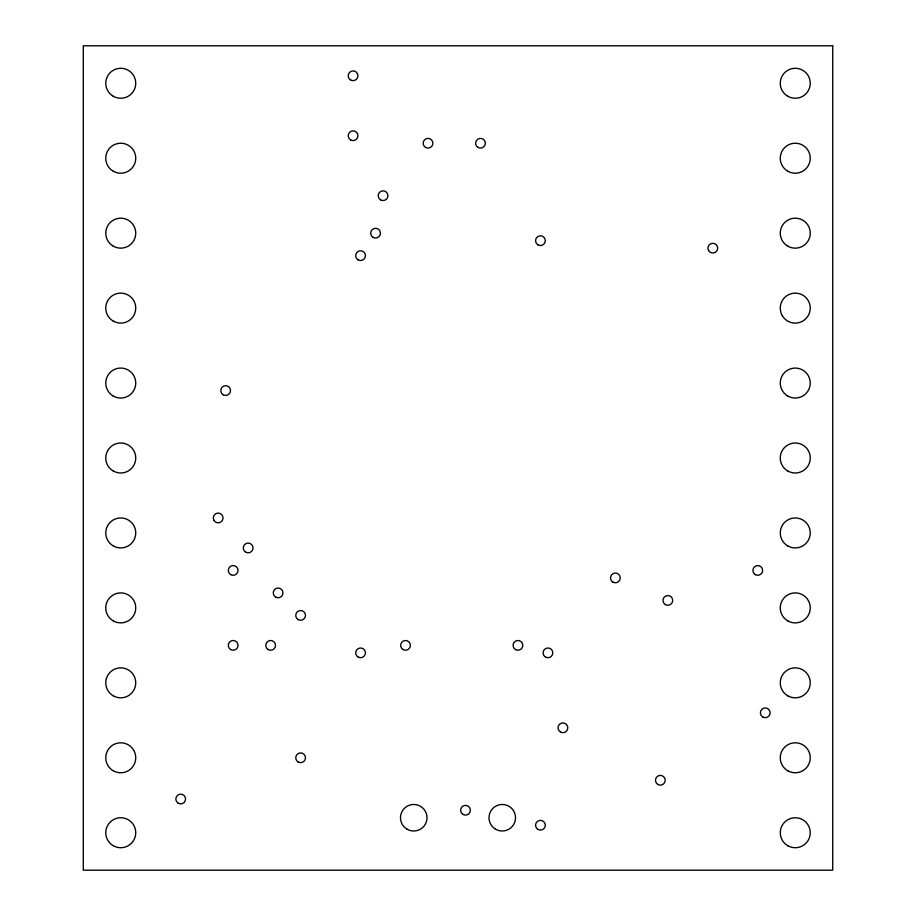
<?xml version="1.0" encoding="UTF-8"?>
<svg xmlns="http://www.w3.org/2000/svg" width="916" height="916" viewBox="0 0 916 916"><rect width="100%" height="100%" fill="white"/><g stroke="black" fill="none" stroke-linecap="round" stroke-linejoin="round"><path stroke-width="1.37" d="M832.724 45.8L83.276 45.8L83.276 870.2L832.724 870.2L832.724 45.8M495.625 829.232A13.282 13.282 0 0 0 515.536 817.736A13.282 13.282 0 0 0 495.625 806.24A13.282 13.282 0 0 0 495.625 829.232M407.105 829.232A13.282 13.282 0 0 0 427.016 817.736A13.282 13.282 0 0 0 407.105 806.24A13.282 13.282 0 0 0 407.105 829.232M298.181 761.998A4.866 4.866 0 0 0 305.486 757.784A4.866 4.866 0 0 0 298.181 753.57A4.866 4.866 0 0 0 298.181 761.998M230.729 574.63A4.866 4.866 0 0 0 238.034 570.416A4.866 4.866 0 0 0 230.729 566.202A4.866 4.866 0 0 0 230.729 574.63M223.229 394.762A4.866 4.866 0 0 0 230.534 390.548A4.866 4.866 0 0 0 223.229 386.334A4.866 4.866 0 0 0 223.229 394.762M298.181 619.605A4.866 4.866 0 0 0 305.486 615.38A4.866 4.866 0 0 0 298.181 611.167A4.866 4.866 0 0 0 298.181 619.605M358.133 259.869A4.866 4.866 0 0 0 365.438 255.644A4.866 4.866 0 0 0 358.133 251.431A4.866 4.866 0 0 0 358.133 259.869M380.621 199.906A4.866 4.866 0 0 0 387.926 195.692A4.866 4.866 0 0 0 380.621 191.478A4.866 4.866 0 0 0 380.621 199.906M478.049 147.442A4.866 4.866 0 0 0 485.354 143.228A4.866 4.866 0 0 0 478.049 139.014A4.866 4.866 0 0 0 478.049 147.442M350.645 139.953A4.866 4.866 0 0 0 357.95 135.74A4.866 4.866 0 0 0 350.645 131.515A4.866 4.866 0 0 0 350.645 139.953M350.645 79.99A4.866 4.866 0 0 0 357.95 75.776A4.866 4.866 0 0 0 350.645 71.562A4.866 4.866 0 0 0 350.645 79.99M463.061 814.461A4.866 4.866 0 0 0 470.366 810.248A4.866 4.866 0 0 0 463.061 806.023A4.866 4.866 0 0 0 463.061 814.461M762.845 717.033A4.866 4.866 0 0 0 770.15 712.82A4.866 4.866 0 0 0 762.845 708.595A4.866 4.866 0 0 0 762.845 717.033M755.345 574.63A4.866 4.866 0 0 0 762.65 570.416A4.866 4.866 0 0 0 755.345 566.202A4.866 4.866 0 0 0 755.345 574.63M538.001 244.87A4.866 4.866 0 0 0 545.306 240.656A4.866 4.866 0 0 0 538.001 236.442A4.866 4.866 0 0 0 538.001 244.87M425.585 147.442A4.866 4.866 0 0 0 432.89 143.228A4.866 4.866 0 0 0 425.585 139.014A4.866 4.866 0 0 0 425.585 147.442M708.595 250.583A4.866 4.866 0 0 0 717.033 250.583A4.866 4.866 0 0 0 712.82 243.29A4.866 4.866 0 0 0 708.595 250.583M515.525 649.581A4.866 4.866 0 0 0 522.83 645.368A4.866 4.866 0 0 0 515.525 641.143A4.866 4.866 0 0 0 515.525 649.581M545.501 657.07A4.866 4.866 0 0 0 552.806 652.856A4.866 4.866 0 0 0 545.501 648.643A4.866 4.866 0 0 0 545.501 657.07M538.001 829.449A4.866 4.866 0 0 0 545.306 825.236A4.866 4.866 0 0 0 538.001 821.011A4.866 4.866 0 0 0 538.001 829.449M403.109 649.581A4.866 4.866 0 0 0 410.402 645.368A4.866 4.866 0 0 0 403.109 641.143A4.866 4.866 0 0 0 403.109 649.581M665.417 604.617A4.866 4.866 0 0 0 672.71 600.392A4.866 4.866 0 0 0 665.417 596.179A4.866 4.866 0 0 0 665.417 604.617M245.717 552.153A4.866 4.866 0 0 0 253.022 547.94A4.866 4.866 0 0 0 245.717 543.715A4.866 4.866 0 0 0 245.717 552.153M213.955 520.391A4.866 4.866 0 0 0 222.393 520.391A4.866 4.866 0 0 0 218.18 513.086A4.866 4.866 0 0 0 213.955 520.391M275.693 597.118A4.866 4.866 0 0 0 282.998 592.904A4.866 4.866 0 0 0 275.693 588.69A4.866 4.866 0 0 0 275.693 597.118M373.121 237.381A4.866 4.866 0 0 0 380.426 233.168A4.866 4.866 0 0 0 373.121 228.943A4.866 4.866 0 0 0 373.121 237.381M178.265 803.217A4.866 4.866 0 0 0 185.57 799.004A4.866 4.866 0 0 0 178.265 794.79A4.866 4.866 0 0 0 178.265 803.217M657.917 784.485A4.866 4.866 0 0 0 665.222 780.26A4.866 4.866 0 0 0 657.917 776.047A4.866 4.866 0 0 0 657.917 784.485M230.729 649.581A4.866 4.866 0 0 0 238.034 645.368A4.866 4.866 0 0 0 230.729 641.143A4.866 4.866 0 0 0 230.729 649.581M358.133 657.07A4.866 4.866 0 0 0 365.438 652.856A4.866 4.866 0 0 0 358.133 648.643A4.866 4.866 0 0 0 358.133 657.07M268.205 649.581A4.866 4.866 0 0 0 275.51 645.368A4.866 4.866 0 0 0 268.205 641.143A4.866 4.866 0 0 0 268.205 649.581M560.489 732.021A4.866 4.866 0 0 0 567.794 727.808A4.866 4.866 0 0 0 560.489 723.583A4.866 4.866 0 0 0 560.489 732.021M612.953 582.129A4.866 4.866 0 0 0 620.258 577.916A4.866 4.866 0 0 0 612.953 573.691A4.866 4.866 0 0 0 612.953 582.129M787.76 96.249A14.988 14.988 0 0 0 810.248 83.276A14.988 14.988 0 0 0 787.76 70.292A14.988 14.988 0 0 0 787.76 96.249M787.76 171.2A14.988 14.988 0 0 0 810.248 158.216A14.988 14.988 0 0 0 787.76 145.232A14.988 14.988 0 0 0 787.76 171.2M787.76 246.141A14.988 14.988 0 0 0 810.248 233.168A14.988 14.988 0 0 0 787.76 220.184A14.988 14.988 0 0 0 787.76 246.141M782.275 315.608A14.988 14.988 0 0 0 808.233 315.608A14.988 14.988 0 0 0 795.26 293.12A14.988 14.988 0 0 0 782.275 315.608M787.76 396.033A14.988 14.988 0 0 0 810.248 383.06A14.988 14.988 0 0 0 787.76 370.075A14.988 14.988 0 0 0 787.76 396.033M787.76 470.984A14.988 14.988 0 0 0 810.248 458A14.988 14.988 0 0 0 787.76 445.016A14.988 14.988 0 0 0 787.76 470.984M787.76 545.925A14.988 14.988 0 0 0 810.248 532.94A14.988 14.988 0 0 0 787.76 519.967A14.988 14.988 0 0 0 787.76 545.925M787.76 620.876A14.988 14.988 0 0 0 810.248 607.892A14.988 14.988 0 0 0 787.76 594.908A14.988 14.988 0 0 0 787.76 620.876M787.76 695.817A14.988 14.988 0 0 0 810.248 682.832A14.988 14.988 0 0 0 787.76 669.859A14.988 14.988 0 0 0 787.76 695.817M787.76 770.768A14.988 14.988 0 0 0 810.248 757.784A14.988 14.988 0 0 0 787.76 744.8A14.988 14.988 0 0 0 787.76 770.768M787.76 845.708A14.988 14.988 0 0 0 810.248 832.724A14.988 14.988 0 0 0 787.76 819.751A14.988 14.988 0 0 0 787.76 845.708M113.252 96.249A14.988 14.988 0 0 0 135.74 83.276A14.988 14.988 0 0 0 113.252 70.292A14.988 14.988 0 0 0 113.252 96.249M113.252 171.2A14.988 14.988 0 0 0 135.74 158.216A14.988 14.988 0 0 0 113.252 145.232A14.988 14.988 0 0 0 113.252 171.2M113.252 246.141A14.988 14.988 0 0 0 135.74 233.168A14.988 14.988 0 0 0 113.252 220.184A14.988 14.988 0 0 0 113.252 246.141M113.252 321.092A14.988 14.988 0 0 0 135.74 308.108A14.988 14.988 0 0 0 113.252 295.124A14.988 14.988 0 0 0 113.252 321.092M113.252 396.033A14.988 14.988 0 0 0 135.74 383.06A14.988 14.988 0 0 0 113.252 370.075A14.988 14.988 0 0 0 113.252 396.033M113.252 470.984A14.988 14.988 0 0 0 135.74 458A14.988 14.988 0 0 0 113.252 445.016A14.988 14.988 0 0 0 113.252 470.984M113.252 545.925A14.988 14.988 0 0 0 135.74 532.94A14.988 14.988 0 0 0 113.252 519.967A14.988 14.988 0 0 0 113.252 545.925M113.252 620.876A14.988 14.988 0 0 0 135.74 607.892A14.988 14.988 0 0 0 113.252 594.908A14.988 14.988 0 0 0 113.252 620.876M113.252 695.817A14.988 14.988 0 0 0 135.74 682.832A14.988 14.988 0 0 0 113.252 669.859A14.988 14.988 0 0 0 113.252 695.817M113.252 770.768A14.988 14.988 0 0 0 135.74 757.784A14.988 14.988 0 0 0 113.252 744.8A14.988 14.988 0 0 0 113.252 770.768M113.252 845.708A14.988 14.988 0 0 0 135.74 832.724A14.988 14.988 0 0 0 113.252 819.751A14.988 14.988 0 0 0 113.252 845.708"/></g></svg>
